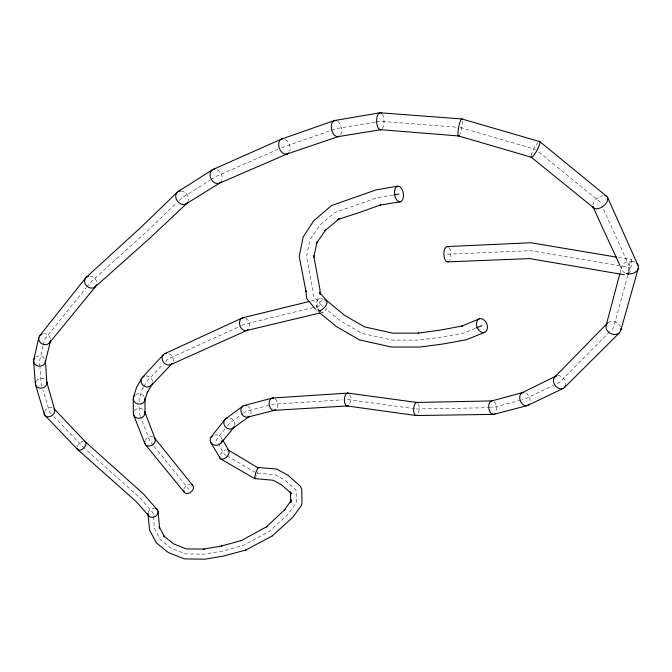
<?xml version="1.0" encoding="UTF-8"?>
<svg xmlns="http://www.w3.org/2000/svg" width="672" height="672" viewBox="0 0 672 672"><rect width="100%" height="100%" fill="white"/><g stroke="black" fill="none" stroke-linecap="round" stroke-linejoin="round"><path stroke-width="0.5" stroke-dasharray="3.36 2.52" d="M43.033 346.139L39.514 361.066L39.883 366.114M43.26 345.148L44.671 339.184L86.1 287.818M620.096 272.832L621.709 266.759M627.757 275.612L613.435 327.953L610.487 330.926M628.866 271.589L629.966 267.565L602.003 205.968M257.536 471.988L257.006 473.718M256.418 475.39L256.175 476.003M220.114 454.726L222.734 451.382L225.977 449.728M143.464 387.29L142.019 389.785L139.104 398.941L139.112 402.016M143.942 386.459L146.832 381.469L162.868 364.35M224.927 429.005L216.107 440.051L218.182 443.646M227.438 425.855L229.328 423.486L242.684 413.742M86.755 287.003L90.703 282.106L145.429 232.705L176.14 203.431M165.648 361.376L167.74 359.142L240.845 325.886M609.756 331.666L559.658 382.225L555.904 384.048M179.138 200.575L182.129 197.719L210.042 180.214M243.516 413.137L246.019 411.306L273.395 404.183L342.292 399.848M210.916 179.659L216.149 176.383L277.813 149.377M554.963 384.51L524.891 399.084L521.875 399.89M241.794 325.458L244.633 324.164L314.748 307.196M281.61 147.714L330.557 130.595M475.398 328.28L464.108 332.917L441.571 337.067L419.16 340.082L392.188 340.099L362.04 333.413L340.754 321.115L326.298 309.296M331.54 130.259L336.437 128.57L375.228 122.102M311.17 300.997L319.712 298.62M316.604 306.692L321.485 305.357L323.089 306.667M321.619 312.53L323.257 312.094M520.867 400.151L492.736 407.644L490.644 407.677M376.253 121.934L380.335 121.254L457.12 127.226M393.061 194.998L378.244 197.45L334.782 212.486L319.696 225.347L309.994 239.812L306.508 256.444L312.917 290.228L313.337 295.974L321.485 305.357M447.384 254.218L530.309 250.681L629.966 267.565M416.438 408.996L489.594 407.702M257.452 473.113L274.957 474.65L284.684 479.984L296.05 490.064L296.369 502.858L288.8 513.416L269.808 531.107L243.466 545.37L222.827 550.964L204.296 554.148L185.438 553.921L170.974 548.209L160.356 539.708L154.552 528.788L153.023 512.795L140.011 497.969L85.436 449.19M631.554 261.341L632.066 261.4M347.508 399.521L414.38 408.71M618.601 257.468L631.487 259.627M460.236 127.47L535.5 149.402M226.17 455.465L224.389 454.432L218.694 444.545M227.06 455.977L254.646 471.988M538.742 152.04L600.281 202.171L601.574 205.019M84.664 448.501L53.794 416.598M50.946 413.608L49.518 412.112L43.151 390.239M153.275 445.351L150.007 441.311L140.666 417.144M153.93 446.158L188.58 488.956M620.004 265.625L621.953 269.858M140.288 416.178L139.171 413.272L139.138 406.106M41.992 386.266L41.118 383.284L39.959 367.122M148.075 512.518A5.267 4.334 -28.4 0 1 154.409 508.267M77.288 446.813A5.443 3.217 -45.4 0 1 83.252 441.277M44.621 411.516A5.67 4.225 -31.9 0 1 52.979 407.912M214.948 434.918A5.989 5.25 -2.1 0 1 222.029 439.228M230.236 418.135A5.956 5.191 46.6 0 1 234.814 425.149M247.657 406.073A6.107 4.931 65.9 0 1 250.496 414.994M275.344 399.059A6.208 4.25 81.3 0 1 276.948 408.215M349.717 394.699A6.46 3.1 -87.5 0 1 349.398 404.342M418.513 404.065A6.569 2.772 -86.5 0 1 417.9 414.128M493.954 401.587A6.804 3.965 82.2 0 1 496.012 412.348M624.918 272.966A8.341 6.325 -7.3 0 1 622.205 265.373A8.341 6.325 -7.3 0 1 631.571 261.265M608.084 322.619A7.753 6.258 27 0 1 620.449 326.802M592.847 204.792A8.719 4.948 -38.1 0 1 602.986 195.628M525.882 392.994A6.93 4.906 68.8 0 1 529.595 403.276M557.768 375.614A7.174 5.586 52.9 0 1 565.807 384.644M632.092 261.316A8.35 6.325 -7.3 0 1 634.998 262.172M628.429 271.261A8.072 0.924 -79.1 0 1 630.504 261.5A8.072 0.924 -79.1 0 1 631.73 261.257L631.714 261.568A8.072 0.924 -79.1 0 1 629.588 273.084M531.174 155.45A8.921 1.73 -61.8 0 1 537.835 142.758M462.538 120.994A8.669 1.588 -78.6 0 1 459.824 134.358M382.292 114.257A8.467 3.73 88.7 0 1 382.368 128.495M337.537 121.271A8.24 4.939 77 0 1 340.704 134.501M285.398 139.448A7.963 5.41 69.6 0 1 289.733 151.234M217.031 169.697A7.577 5.645 62.8 0 1 221.76 180.659M181.297 190.924A7.35 5.83 52.8 0 1 188.353 200.802M89.93 276.074A6.544 5.578 42.8 0 1 96.81 283.063M43.504 333.724A6.073 5.359 24.8 0 1 50.501 338.654M35.977 356.874A5.914 5.158 4.1 0 1 44.461 358.336M36.061 381.209A5.762 4.897 -10 0 1 45.259 379.68M449.039 247.699A7.644 3.511 88.2 0 1 449.652 260.299M145.219 440.261A5.67 4.343 -31.2 0 1 152.956 436.876M183.985 488.863A5.435 3.898 -39.2 0 1 189.907 484.394M134.501 410.617A5.813 4.948 -11.8 0 1 143.632 409.87M135.946 394.456A5.888 5.208 7.9 0 1 144.421 396.892M146.177 375.917A6.014 5.309 36.1 0 1 152.603 382.2M168.966 353.64A6.233 5.267 54.9 0 1 172.998 362.015M245.952 318.284A6.653 4.956 71.3 0 1 249.127 328.289M326.399 307.558A6.964 4.796 74.9 0 1 321.728 312.136M317.411 308.188A6.964 4.796 74.9 0 1 317.579 300.157A6.964 4.796 74.9 0 1 323.375 299.645M324.929 301.426A6.964 4.796 74.9 0 1 325.147 301.787M316.73 310.514A6.997 3.578 -46.1 0 1 316.294 309.994M316.109 307.566A6.997 3.578 -46.1 0 1 323.341 299.964"/><path stroke-width="1.01" d="M144.959 412.969L144.984 399.126M397.723 186.186L376.244 189.848L331.565 205.531L313.774 220.744L303.164 236.972L299.216 256.393L306.012 291.581L305.911 290.875L306.625 298.502L315.428 309.019M33.692 360.058L38.8 337.663M45.268 362.384L50.526 340.696M606.094 325.466L619.828 273.84M620.794 330.439L638.249 268.372M133.4 397.471L136.584 387.358L141.632 378.462M144.698 400.73L147.689 391.591L147.143 392.801L152.032 384.476M291.262 500.413L290.749 502.572L290.413 491.988M255.209 478.061L254.646 478.59L220.441 458.766L210.588 442.126M325.609 229.942L316.277 243.659L317.066 241.928L313.664 257.594L313.748 255.755L319.897 289.229L320.258 294.403L319.628 292.572M291.598 499.867L284.365 510.098L284.987 509.401L266.297 527.033L267.011 526.512L241.055 540.75L241.811 540.414L221.466 546.017L221.97 545.908L203.742 549.108L204.204 549.083L186.312 548.915L173.477 543.799L163.834 536.029L164.573 536.903L159.155 526.604L159.575 527.923M210.966 437.203L224.742 419.698M39.816 335.563L85.747 277.83M221.264 442.907L233.915 427.274M49.518 342.796L95.651 286.39M325.374 230.244L324.845 230.79L339.2 218.711L337.672 219.568L359.722 212.386M142.195 377.639L163.531 354.556M151.242 385.552L171.956 363.728M554.879 376.883L607.454 323.123M564.438 387.576L619.433 332.8M177.156 192.335L140.49 227.732L86.234 277.326M186.841 203.356L150.108 237.922L95.164 286.885M225.674 418.79L242.76 406.165M232.991 428.182L249.278 416.447M178.004 191.638L212.344 169.823M272.336 535.853L292.841 517.213L301.325 505.579L301.98 503.471L301.728 489.107L300.392 486.31M186.253 203.801L219.946 182.927M147.924 513.92L149.646 530.2L156.391 542.892L168.479 552.628L184.313 558.877L204.851 559.18L223.944 555.971L245.876 549.998M245.633 550.124L272.597 535.71M522.102 392.75L556.03 376.085A7.174 5.586 52.9 0 0 556.13 386.669A7.174 5.586 52.9 0 0 565.656 385.392M527.68 405.426L563.296 388.382M164.884 353.623L242.172 317.99M170.604 364.661L247.086 330.338M212.974 169.495L281.543 139.054M219.316 183.254L287.356 153.88M479.237 318.864L461.798 326.122L462.37 325.954L440.647 330.053L418.446 333.119L418.908 333.085L393.07 333.203L364.585 326.911L344.618 315.353L326.222 300.216M476.339 327.902L481.984 325.584M484.73 332.304A7.258 5.132 67.3 0 1 476.473 323.896A7.258 5.132 67.3 0 1 484.714 320.569A7.258 5.132 67.3 0 1 484.73 332.304L466.141 339.805L442.764 344.039L419.639 347.071L391.457 347.021L359.503 339.906L336.756 326.785L319.721 312.908M359.411 212.495L380.537 204.952L379.949 205.12L400.243 201.835M281.87 138.936L334.362 120.59M287.036 153.997L338.512 136.534M319.99 312.967L246.498 330.54M491.442 400.991L522.682 392.532M244.163 405.518L272.185 398.101M494.021 414.296L527.1 405.644M247.884 417.102L274.604 410.273A6.208 4.25 81.3 0 1 269.102 404.074A6.208 4.25 81.3 0 1 273.79 398.152M242.768 317.789L309.246 301.501M254.696 478.598L273.294 480.27L281.45 484.756L291.707 493.828L290.564 492.173M334.664 120.515L379.806 112.812M394.044 194.83L398.983 194.015M338.218 136.618L380.856 129.671M272.706 398.026L347.6 393.086M274.084 410.348L347.407 405.964M447.124 246.574L530.838 242.752L616.543 257.124M447.644 261.862L529.771 258.594L624.322 274.781M416.657 402.452L491.929 400.907M493.534 414.38L416.052 415.54L347.021 405.93M380.268 112.795L461.899 118.961L539.759 141.59M380.394 129.696L458.573 135.954M627.85 273.756L628.37 273.815A8.35 6.325 -7.3 0 0 637.115 270.707A8.35 6.325 -7.3 0 0 636.888 263.508M347.802 393.086L416.833 402.452M458.472 135.929L531.359 157.231M227.531 449.728L227.959 449.87M220.618 458.884C224.885 460.253 230.126 455.011 228.892 450.736L222.659 439.807M300.611 486.503L288.036 475.297L276.612 469.022L258.107 467.452L255.62 473.012L254.646 478.59M531.174 157.122L593.695 207.85M539.851 141.649L606.875 196.493M77.818 449.644L136.214 501.614L148.814 515.886M85.369 441.798L143.657 494.18L157.223 509.712M44.99 415.456L77.675 449.501M85.512 441.949L54.037 408.778A5.67 4.225 -31.9 0 1 50.711 416.254A5.67 4.225 -31.9 0 1 44.234 412.936M319.435 292.303L326.542 300.535M145.429 444.629L184.397 492.425M154.577 438.001L192.763 485.495M228.892 450.736L228.152 449.971L258.334 467.981M219.895 458.119L219.601 456.725M592.973 206.85L619.618 264.776M607.614 197.484L637.98 265.264M133.661 415.103L144.875 443.688M144.673 411.449L155.131 438.942M35.574 384.821L44.335 414.305M54.776 410.18L46.662 381.738A5.762 4.897 -10 0 1 41.009 388.214A5.762 4.897 -10 0 1 35.641 382.074M158.113 511.669L159.6 528.209M33.617 361.351L35.389 383.922M45.41 360.78L46.847 382.637M133.216 398.765L133.375 413.582M155.61 508.553A5.267 4.334 -28.4 0 1 155.576 516.323A5.267 4.334 -28.4 0 1 147.949 513.635M84.235 441.277A5.443 3.217 -45.4 0 1 83.966 447.913A5.443 3.217 -45.4 0 1 77.213 448.56M222.071 440.488A5.989 5.25 -2.1 0 1 221.962 441.109M221.768 441.714A5.989 5.25 -2.1 0 1 212.428 444.234A5.989 5.25 -2.1 0 1 212.856 435.674M234.419 426.426A5.956 5.191 46.6 0 1 225.246 426.712A5.956 5.191 46.6 0 1 227.472 418.001M348.373 405.577A6.46 3.1 -87.5 0 1 344.392 399.554A6.46 3.1 -87.5 0 1 348.751 393.448M417.262 414.977A6.569 2.772 -86.5 0 1 413.641 409.256A6.569 2.772 -86.5 0 1 417.673 402.814M495.138 413.608A6.804 3.965 82.2 0 1 488.989 409.231A6.804 3.965 82.2 0 1 492.181 400.89M249.514 416.237A6.107 4.931 65.9 0 1 241.156 412.364A6.107 4.931 65.9 0 1 246.389 405.544M275.822 409.643A6.208 4.25 81.3 0 1 275.117 410.088M620.869 328.44A7.753 6.258 27 0 1 611.646 334.001A7.753 6.258 27 0 1 607.211 323.425M605.06 195.628A8.719 4.948 -38.1 0 1 604.708 204.884A8.719 4.948 -38.1 0 1 593.3 207.371M593.015 206.816A8.719 4.948 -38.1 0 1 592.922 206.514M529.099 404.174A6.93 4.906 68.8 0 1 520.464 401.26A6.93 4.906 68.8 0 1 523.925 392.406M556.357 375.942A7.174 5.586 52.9 0 1 556.693 375.824M627.824 273.832A8.341 6.325 -7.3 0 1 626.304 273.512M628.194 274.68A8.072 0.924 -79.1 0 1 628.194 273.899L628.202 273.588A8.072 0.924 -79.1 0 1 628.286 272.513M539.288 141.548A8.921 1.73 -61.8 0 1 537.029 150.234A8.921 1.73 -61.8 0 1 531.065 156.87M459.278 135.366A8.669 1.588 -78.6 0 1 458.522 127.932A8.669 1.588 -78.6 0 1 462.244 119.246M381.536 129.352A8.467 3.73 88.7 0 1 376.589 121.019A8.467 3.73 88.7 0 1 381.436 113.282M339.36 136.114A8.24 4.939 77 0 1 331.523 129.284A8.24 4.939 77 0 1 336.252 120.624M288.758 152.863A7.963 5.41 69.6 0 1 279.628 149.008A7.963 5.41 69.6 0 1 282.534 138.802M220.508 182.49A7.577 5.645 62.8 0 1 210.815 178.349A7.577 5.645 62.8 0 1 214.746 169.168M221.222 181.667A7.577 5.645 62.8 0 1 220.76 182.238M187.564 202.532A7.35 5.83 52.8 0 1 176.938 200.466A7.35 5.83 52.8 0 1 180.499 190.898M187.95 201.886A7.35 5.83 52.8 0 1 187.774 202.213M96.617 284.516A6.544 5.578 42.8 0 1 86.646 285.961A6.544 5.578 42.8 0 1 88.444 276.217M50.434 341.015A6.073 5.359 24.8 0 1 40.9 343.09A6.073 5.359 24.8 0 1 42.084 334.034M45.368 360.452A5.914 5.158 4.1 0 1 38.119 366.064A5.914 5.158 4.1 0 1 34.692 358.008M448.081 261.778A7.644 3.511 88.2 0 1 443.848 253.638A7.644 3.511 88.2 0 1 448.216 246.91M191.293 484.554A5.435 3.898 -39.2 0 1 191.47 491.61A5.435 3.898 -39.2 0 1 183.901 491.568M183.767 491.081A5.435 3.898 -39.2 0 1 183.708 490.283M154.199 437.598A5.67 4.343 -31.2 0 1 151.066 445.628A5.67 4.343 -31.2 0 1 144.858 441.134M144.85 412.045A5.813 4.948 -11.8 0 1 139.331 418.253A5.813 4.948 -11.8 0 1 133.442 412.961M144.875 398.143A5.888 5.208 7.9 0 1 137.995 404.048A5.888 5.208 7.9 0 1 134.14 396.01M134.568 395.489A5.888 5.208 7.9 0 1 134.812 395.254M152.494 383.225A6.014 5.309 36.1 0 1 143.371 385.518A6.014 5.309 36.1 0 1 144.11 376.295M172.368 363.208A6.233 5.267 54.9 0 1 163.204 361.838A6.233 5.267 54.9 0 1 166.177 353.262M248.136 329.633A6.653 4.956 71.3 0 1 239.87 325.609A6.653 4.956 71.3 0 1 244.348 317.722M320.485 311.682A6.964 4.796 74.9 0 1 318.024 309.305M318.1 310.985A6.997 3.578 -46.1 0 0 319.292 310.859A6.997 3.578 -46.1 0 0 326.248 304.861A6.997 3.578 -46.1 0 0 324.862 299.737M394.666 190.378A7.93 4.393 81.4 0 0 399.974 201.877A7.93 4.393 81.4 0 0 402.259 189.798A7.93 4.393 81.4 0 0 394.666 190.378"/></g></svg>
